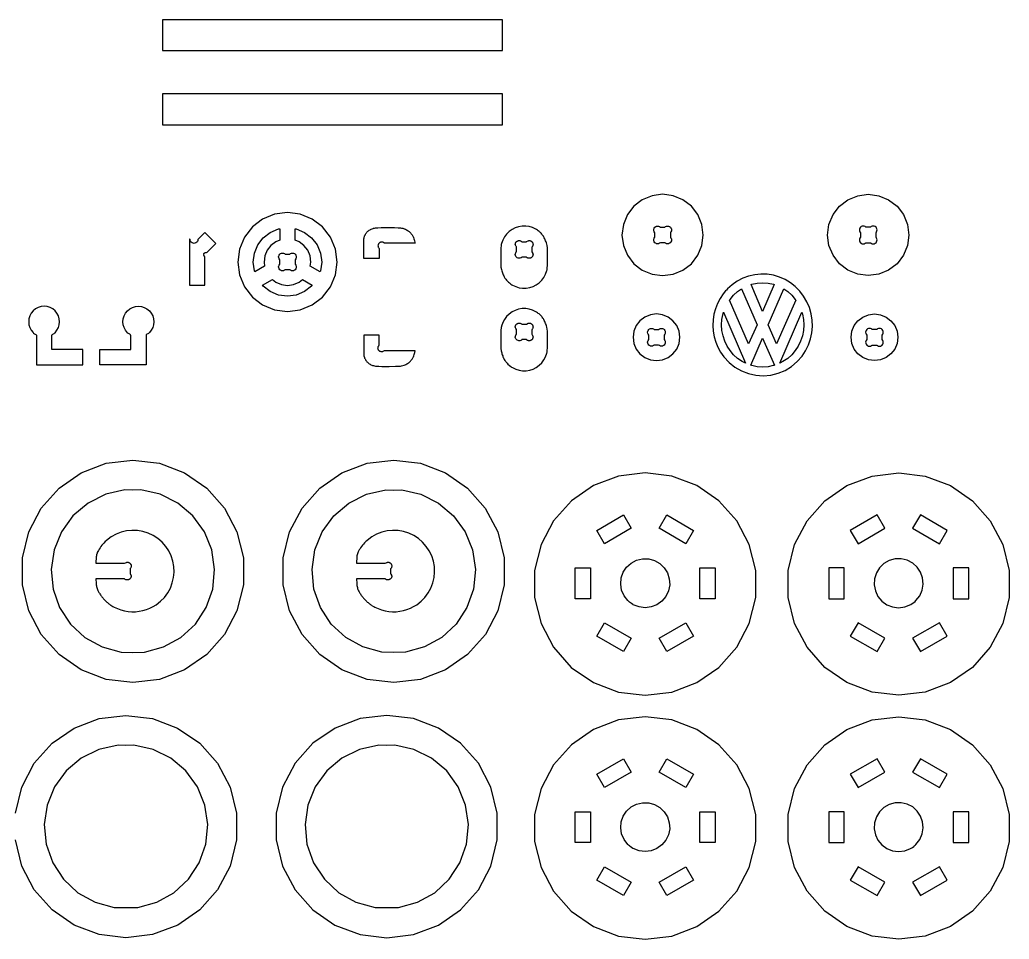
# Model space of a CAD drawing. Extents: x 104.9 to 190.6, y -82.9 to -13.6.
# Drawn here: x 171.96 to 187.93, y -31.15 to -16.3 of the extents above; entities that cross this region are included whole.
import ezdxf

# ---------------------------------------------------------------- set-up
doc = ezdxf.new("R2010")
doc.units = 0
doc.layers.add('SECTIONCUTEDGES', color=18, linetype='CONTINUOUS')

msp = doc.modelspace()

# ---------------------------------------------------------------- linework, layer by layer
at = {"layer": 'SECTIONCUTEDGES'}
for points in [[(174.259, -16.799), (179.746, -16.799), (179.746, -16.3), (174.259, -16.3)], [(174.259, -17.997), (179.746, -17.997), (179.746, -17.498), (174.259, -17.498)], [(182.163, -20.41), (182.333, -20.432), (182.503, -20.41), (182.661, -20.344), (182.797, -20.24), (182.902, -20.104), (182.967, -19.946), (182.99, -19.776), (182.967, -19.606), (182.902, -19.447), (182.797, -19.311), (182.661, -19.207), (182.503, -19.141), (182.333, -19.119), (182.163, -19.141), (182.005, -19.207), (181.869, -19.311), (181.764, -19.447), (181.699, -19.606), (181.676, -19.776), (181.699, -19.946), (181.764, -20.104), (181.869, -20.24), (182.005, -20.344)], [(185.483, -20.41), (185.324, -20.344), (185.188, -20.24), (185.084, -20.104), (185.018, -19.946), (184.996, -19.776), (185.018, -19.606), (185.084, -19.447), (185.188, -19.311), (185.324, -19.207), (185.483, -19.141), (185.653, -19.119), (185.823, -19.141), (185.981, -19.207), (186.117, -19.311), (186.222, -19.447), (186.287, -19.606), (186.31, -19.776), (186.287, -19.946), (186.222, -20.104), (186.117, -20.24), (185.981, -20.344), (185.823, -20.41), (185.653, -20.432)], [(176.069, -20.986), (176.276, -21.013), (176.484, -20.986), (176.677, -20.906), (176.843, -20.778), (176.97, -20.612), (177.05, -20.419), (177.078, -20.212), (177.05, -20.004), (176.97, -19.811), (176.843, -19.645), (176.677, -19.518), (176.484, -19.438), (176.276, -19.41), (176.069, -19.438), (175.876, -19.518), (175.71, -19.645), (175.583, -19.811), (175.502, -20.004), (175.475, -20.212), (175.502, -20.419), (175.583, -20.612), (175.71, -20.778), (175.876, -20.906)], [(179.961, -20.61), (180.016, -20.627), (180.073, -20.635), (180.131, -20.634), (180.188, -20.625), (180.242, -20.607), (180.294, -20.581), (180.341, -20.547), (180.382, -20.507), (180.416, -20.461), (180.444, -20.41), (180.464, -20.35), (180.467, -20.337), (180.47, -20.314), (180.475, -20.262), (180.475, -20.006), (180.473, -19.981), (180.467, -19.946), (180.462, -19.926), (180.456, -19.904), (180.451, -19.887), (180.445, -19.871), (180.438, -19.855), (180.431, -19.839), (180.423, -19.823), (180.415, -19.81), (180.408, -19.797), (180.399, -19.784), (180.39, -19.772), (180.381, -19.761), (180.371, -19.749), (180.36, -19.738), (180.349, -19.728), (180.338, -19.718), (180.326, -19.708), (180.314, -19.7), (180.298, -19.688), (180.287, -19.682), (180.235, -19.657), (180.18, -19.64), (180.123, -19.632), (180.065, -19.633), (180.008, -19.642), (179.953, -19.66), (179.902, -19.686), (179.855, -19.719), (179.814, -19.76), (179.78, -19.806), (179.752, -19.857), (179.733, -19.913), (179.729, -19.928), (179.726, -19.948), (179.722, -19.986), (179.72, -20.009), (179.72, -20.26), (179.721, -20.276), (179.724, -20.297), (179.731, -20.332), (179.737, -20.355), (179.742, -20.372), (179.748, -20.388), (179.754, -20.404), (179.761, -20.42), (179.768, -20.436), (179.777, -20.453), (179.788, -20.471), (179.801, -20.488), (179.814, -20.505), (179.828, -20.521), (179.843, -20.536), (179.86, -20.551), (179.883, -20.569), (179.898, -20.579), (179.907, -20.584)], [(182.236, -19.916), (182.221, -19.91), (182.208, -19.9), (182.198, -19.887), (182.192, -19.872), (182.19, -19.856), (182.192, -19.84), (182.198, -19.825), (182.208, -19.812), (182.208, -19.739), (182.198, -19.726), (182.192, -19.711), (182.19, -19.695), (182.192, -19.679), (182.198, -19.664), (182.208, -19.651), (182.221, -19.641), (182.236, -19.635), (182.252, -19.633), (182.269, -19.635), (182.284, -19.641), (182.297, -19.651), (182.369, -19.651), (182.382, -19.641), (182.397, -19.635), (182.413, -19.633), (182.43, -19.635), (182.445, -19.641), (182.458, -19.651), (182.468, -19.664), (182.474, -19.679), (182.476, -19.695), (182.474, -19.711), (182.468, -19.726), (182.458, -19.739), (182.458, -19.812), (182.468, -19.825), (182.474, -19.84), (182.476, -19.856), (182.474, -19.872), (182.468, -19.887), (182.458, -19.9), (182.445, -19.91), (182.43, -19.916), (182.413, -19.919), (182.397, -19.916), (182.382, -19.91), (182.369, -19.9), (182.297, -19.9), (182.284, -19.91), (182.269, -19.916), (182.252, -19.919)], [(185.556, -19.916), (185.572, -19.919), (185.588, -19.916), (185.603, -19.91), (185.616, -19.9), (185.689, -19.9), (185.702, -19.91), (185.717, -19.916), (185.733, -19.919), (185.75, -19.916), (185.765, -19.91), (185.778, -19.9), (185.787, -19.887), (185.794, -19.872), (185.796, -19.856), (185.794, -19.84), (185.787, -19.825), (185.778, -19.812), (185.778, -19.739), (185.787, -19.726), (185.794, -19.711), (185.796, -19.695), (185.794, -19.679), (185.787, -19.664), (185.778, -19.651), (185.765, -19.641), (185.75, -19.635), (185.733, -19.633), (185.717, -19.635), (185.702, -19.641), (185.689, -19.651), (185.616, -19.651), (185.603, -19.641), (185.588, -19.635), (185.572, -19.633), (185.556, -19.635), (185.541, -19.641), (185.528, -19.651), (185.518, -19.664), (185.512, -19.679), (185.51, -19.695), (185.512, -19.711), (185.518, -19.726), (185.528, -19.739), (185.528, -19.812), (185.518, -19.825), (185.512, -19.84), (185.51, -19.856), (185.512, -19.872), (185.518, -19.887), (185.528, -19.9), (185.541, -19.91)], [(174.695, -20.587), (174.944, -20.587), (174.944, -20.125), (174.938, -20.121), (174.934, -20.118), (174.931, -20.115), (174.927, -20.108), (174.925, -20.102), (174.923, -20.096), (174.924, -20.089), (174.925, -20.083), (174.928, -20.077), (174.932, -20.071), (174.937, -20.067), (174.942, -20.063), (174.948, -20.061), (174.955, -20.06), (174.962, -20.06), (174.97, -20.062), (175.121, -19.912), (174.944, -19.735), (174.83, -19.849), (174.828, -19.865), (174.822, -19.88), (174.812, -19.893), (174.799, -19.903), (174.784, -19.91), (174.768, -19.912), (174.752, -19.91), (174.737, -19.903), (174.724, -19.893), (174.714, -19.88), (174.708, -19.865), (174.705, -19.849), (174.695, -19.839)], [(175.745, -20.36), (175.744, -20.356), (175.724, -20.212), (175.743, -20.069), (175.798, -19.936), (175.886, -19.821), (176, -19.733), (176.134, -19.678), (176.139, -19.677), (176.152, -19.676), (176.152, -19.858), (176.088, -19.885), (176.01, -19.945), (175.95, -20.023), (175.912, -20.114), (175.899, -20.212), (175.908, -20.28), (175.75, -20.371)], [(176.803, -20.371), (176.645, -20.28), (176.654, -20.212), (176.641, -20.114), (176.603, -20.023), (176.543, -19.945), (176.465, -19.885), (176.401, -19.858), (176.401, -19.676), (176.415, -19.677), (176.419, -19.678), (176.553, -19.733), (176.667, -19.821), (176.755, -19.936), (176.81, -20.069), (176.829, -20.212), (176.81, -20.355), (176.808, -20.36)], [(177.507, -20.157), (177.508, -19.91), (177.509, -19.853), (177.51, -19.838), (177.513, -19.822), (177.515, -19.812), (177.518, -19.802), (177.523, -19.789), (177.529, -19.777), (177.536, -19.765), (177.543, -19.753), (177.551, -19.742), (177.56, -19.731), (177.57, -19.721), (177.575, -19.716), (177.586, -19.706), (177.598, -19.698), (177.611, -19.69), (177.617, -19.687), (177.63, -19.68), (177.645, -19.674), (177.66, -19.669), (177.667, -19.667), (177.683, -19.663), (177.698, -19.661), (177.714, -19.659), (177.738, -19.658), (177.792, -19.656), (177.902, -19.655), (178.006, -19.657), (178.064, -19.659), (178.1, -19.661), (178.12, -19.664), (178.14, -19.668), (178.16, -19.675), (178.167, -19.677), (178.182, -19.684), (178.196, -19.691), (178.21, -19.699), (178.224, -19.708), (178.23, -19.712), (178.239, -19.719), (178.247, -19.726), (178.255, -19.733), (178.262, -19.741), (178.269, -19.749), (178.276, -19.757), (178.283, -19.766), (178.289, -19.775), (178.294, -19.784), (178.3, -19.793), (178.305, -19.802), (178.311, -19.816), (178.319, -19.838), (178.324, -19.853), (178.328, -19.865), (178.335, -19.899), (178.336, -19.908), (177.845, -19.908), (177.844, -19.908), (177.832, -19.902), (177.817, -19.894), (177.812, -19.892), (177.809, -19.891), (177.803, -19.89), (177.798, -19.89), (177.792, -19.89), (177.789, -19.891), (177.78, -19.893), (177.775, -19.895), (177.77, -19.898), (177.765, -19.901), (177.76, -19.905), (177.756, -19.909), (177.752, -19.913), (177.748, -19.918), (177.745, -19.923), (177.743, -19.929), (177.741, -19.934), (177.74, -19.94), (177.738, -19.949), (177.739, -19.958), (177.739, -19.961), (177.741, -19.97), (177.744, -19.978), (177.75, -19.988), (177.753, -19.993), (177.756, -19.995), (177.757, -19.996), (177.757, -20.157)], [(179.999, -20.149), (179.985, -20.143), (179.973, -20.133), (179.964, -20.121), (179.958, -20.107), (179.955, -20.092), (179.956, -20.077), (179.961, -20.062), (179.965, -20.056), (179.97, -20.048), (179.972, -20.047), (179.973, -20.046), (179.973, -20.045), (179.973, -19.972), (179.972, -19.969), (179.968, -19.961), (179.958, -19.942), (179.957, -19.936), (179.955, -19.931), (179.955, -19.928), (179.955, -19.922), (179.956, -19.916), (179.958, -19.908), (179.96, -19.902), (179.963, -19.897), (179.966, -19.892), (179.97, -19.887), (179.974, -19.883), (179.979, -19.879), (179.983, -19.876), (179.988, -19.873), (179.994, -19.87), (179.999, -19.868), (180.008, -19.866), (180.017, -19.866), (180.027, -19.866), (180.036, -19.868), (180.041, -19.87), (180.052, -19.876), (180.061, -19.884), (180.134, -19.884), (180.138, -19.882), (180.16, -19.87), (180.166, -19.868), (180.168, -19.867), (180.174, -19.866), (180.178, -19.865), (180.183, -19.866), (180.187, -19.866), (180.192, -19.867), (180.196, -19.868), (180.201, -19.87), (180.205, -19.871), (180.209, -19.874), (180.213, -19.876), (180.217, -19.879), (180.22, -19.882), (180.223, -19.885), (180.226, -19.888), (180.231, -19.895), (180.234, -19.901), (180.236, -19.904), (180.238, -19.91), (180.239, -19.914), (180.24, -19.92), (180.241, -19.927), (180.241, -19.934), (180.24, -19.937), (180.239, -19.944), (180.237, -19.95), (180.234, -19.956), (180.233, -19.959), (180.229, -19.965), (180.226, -19.968), (180.223, -19.97), (180.223, -19.971), (180.223, -20.045), (180.223, -20.048), (180.237, -20.072), (180.239, -20.076), (180.24, -20.083), (180.241, -20.085), (180.241, -20.091), (180.24, -20.098), (180.24, -20.103), (180.238, -20.107), (180.237, -20.111), (180.235, -20.116), (180.233, -20.12), (180.23, -20.124), (180.228, -20.127), (180.225, -20.131), (180.222, -20.134), (180.218, -20.137), (180.212, -20.142), (180.206, -20.145), (180.199, -20.148), (180.193, -20.15), (180.189, -20.151), (180.183, -20.151), (180.176, -20.152), (180.169, -20.151), (180.163, -20.15), (180.156, -20.148), (180.15, -20.145), (180.144, -20.142), (180.137, -20.136), (180.136, -20.134), (180.134, -20.133), (180.061, -20.133), (180.06, -20.134), (180.057, -20.137), (180.048, -20.143), (180.044, -20.146), (180.029, -20.15), (180.014, -20.151)], [(176.18, -20.352), (176.165, -20.346), (176.152, -20.336), (176.142, -20.323), (176.136, -20.308), (176.133, -20.292), (176.136, -20.276), (176.142, -20.261), (176.152, -20.248), (176.152, -20.175), (176.142, -20.162), (176.136, -20.147), (176.133, -20.131), (176.136, -20.115), (176.142, -20.1), (176.152, -20.087), (176.165, -20.077), (176.18, -20.071), (176.196, -20.069), (176.212, -20.071), (176.227, -20.077), (176.24, -20.087), (176.313, -20.087), (176.326, -20.077), (176.341, -20.071), (176.357, -20.069), (176.373, -20.071), (176.388, -20.077), (176.401, -20.087), (176.411, -20.1), (176.417, -20.115), (176.419, -20.131), (176.417, -20.147), (176.411, -20.162), (176.401, -20.175), (176.401, -20.248), (176.411, -20.261), (176.417, -20.276), (176.419, -20.292), (176.417, -20.308), (176.411, -20.323), (176.401, -20.336), (176.388, -20.346), (176.373, -20.352), (176.357, -20.355), (176.341, -20.352), (176.326, -20.346), (176.313, -20.336), (176.24, -20.336), (176.227, -20.346), (176.212, -20.352), (176.196, -20.355)], [(183.718, -22.014), (183.836, -22.041), (183.957, -22.049), (184.078, -22.038), (184.196, -22.009), (184.309, -21.963), (184.412, -21.899), (184.505, -21.821), (184.585, -21.73), (184.642, -21.644), (184.687, -21.552), (184.721, -21.455), (184.742, -21.354), (184.751, -21.252), (184.748, -21.149), (184.731, -21.047), (184.703, -20.949), (184.662, -20.854), (184.61, -20.765), (184.547, -20.684), (184.475, -20.61), (184.396, -20.548), (184.31, -20.496), (184.218, -20.456), (184.121, -20.427), (184.021, -20.411), (183.921, -20.408), (183.82, -20.418), (183.722, -20.44), (183.627, -20.475), (183.538, -20.521), (183.455, -20.579), (183.38, -20.646), (183.362, -20.666), (183.35, -20.679), (183.312, -20.726), (183.261, -20.803), (183.219, -20.884), (183.186, -20.969), (183.162, -21.057), (183.148, -21.147), (183.144, -21.238), (183.15, -21.328), (183.166, -21.418), (183.192, -21.505), (183.227, -21.59), (183.27, -21.669), (183.323, -21.744), (183.405, -21.834), (183.499, -21.91), (183.604, -21.97)], [(176.134, -20.745), (176, -20.69), (175.884, -20.6), (175.875, -20.587), (176.033, -20.496), (176.088, -20.538), (176.179, -20.576), (176.276, -20.589), (176.374, -20.576), (176.465, -20.538), (176.52, -20.496), (176.678, -20.587), (176.671, -20.597), (176.667, -20.602), (176.553, -20.69), (176.419, -20.745), (176.276, -20.764)], [(183.948, -21.012), (183.76, -20.577), (183.775, -20.572), (183.862, -20.554), (183.948, -20.548), (184.035, -20.554), (184.121, -20.572), (184.136, -20.577)], [(183.722, -21.533), (183.413, -20.828), (183.422, -20.815), (183.479, -20.748), (183.544, -20.689), (183.609, -20.645), (183.862, -21.226)], [(184.174, -21.533), (184.035, -21.226), (184.288, -20.645), (184.352, -20.689), (184.417, -20.748), (184.474, -20.815), (184.483, -20.828)], [(172.224, -21.872), (172.972, -21.872), (172.972, -21.623), (172.473, -21.623), (172.473, -21.393), (172.474, -21.39), (172.477, -21.387), (172.482, -21.382), (172.487, -21.379), (172.501, -21.371), (172.512, -21.364), (172.522, -21.356), (172.524, -21.354), (172.556, -21.315), (172.579, -21.272), (172.593, -21.226), (172.598, -21.177), (172.593, -21.128), (172.579, -21.081), (172.556, -21.038), (172.525, -21.001), (172.487, -20.969), (172.444, -20.946), (172.397, -20.932), (172.348, -20.927), (172.3, -20.932), (172.253, -20.946), (172.21, -20.969), (172.172, -21.001), (172.141, -21.038), (172.118, -21.081), (172.104, -21.128), (172.099, -21.177), (172.104, -21.226), (172.118, -21.272), (172.141, -21.315), (172.172, -21.353), (172.179, -21.36), (172.194, -21.37), (172.213, -21.381), (172.217, -21.384), (172.222, -21.39), (172.223, -21.392)], [(173.247, -21.872), (173.247, -21.623), (173.746, -21.623), (173.746, -21.393), (173.745, -21.391), (173.739, -21.383), (173.736, -21.381), (173.731, -21.378), (173.723, -21.374), (173.712, -21.368), (173.707, -21.364), (173.697, -21.356), (173.663, -21.315), (173.64, -21.272), (173.626, -21.226), (173.621, -21.177), (173.626, -21.128), (173.64, -21.081), (173.663, -21.038), (173.694, -21.001), (173.732, -20.969), (173.775, -20.946), (173.822, -20.932), (173.87, -20.927), (173.919, -20.932), (173.966, -20.946), (174.009, -20.969), (174.047, -21.001), (174.078, -21.038), (174.101, -21.081), (174.115, -21.128), (174.12, -21.177), (174.115, -21.226), (174.101, -21.272), (174.078, -21.315), (174.047, -21.353), (174.033, -21.365), (174.025, -21.37), (174.008, -21.379), (174.001, -21.384), (173.997, -21.39), (173.995, -21.392), (173.995, -21.872)], [(179.961, -21.943), (180.016, -21.959), (180.073, -21.968), (180.131, -21.967), (180.188, -21.958), (180.242, -21.94), (180.294, -21.914), (180.341, -21.88), (180.382, -21.84), (180.416, -21.794), (180.444, -21.743), (180.463, -21.686), (180.465, -21.678), (180.467, -21.67), (180.47, -21.647), (180.475, -21.594), (180.475, -21.339), (180.475, -21.33), (180.471, -21.299), (180.464, -21.264), (180.459, -21.245), (180.454, -21.228), (180.451, -21.22), (180.445, -21.204), (180.438, -21.187), (180.431, -21.171), (180.423, -21.156), (180.415, -21.142), (180.408, -21.13), (180.399, -21.117), (180.39, -21.105), (180.381, -21.093), (180.371, -21.082), (180.36, -21.071), (180.349, -21.061), (180.338, -21.051), (180.326, -21.041), (180.314, -21.032), (180.298, -21.021), (180.288, -21.015), (180.235, -20.99), (180.18, -20.973), (180.123, -20.965), (180.065, -20.965), (180.008, -20.975), (179.953, -20.993), (179.902, -21.019), (179.855, -21.052), (179.814, -21.092), (179.78, -21.139), (179.752, -21.189), (179.733, -21.246), (179.73, -21.256), (179.728, -21.269), (179.722, -21.319), (179.72, -21.34), (179.721, -21.604), (179.722, -21.611), (179.727, -21.645), (179.735, -21.679), (179.739, -21.696), (179.745, -21.713), (179.751, -21.729), (179.754, -21.737), (179.761, -21.753), (179.764, -21.761), (179.772, -21.776), (179.777, -21.786), (179.788, -21.804), (179.801, -21.821), (179.807, -21.83), (179.821, -21.846), (179.835, -21.861), (179.86, -21.884), (179.883, -21.902), (179.896, -21.91), (179.909, -21.918)], [(182.135, -21.793), (182.233, -21.805), (182.331, -21.793), (182.422, -21.755), (182.5, -21.695), (182.56, -21.617), (182.598, -21.526), (182.61, -21.428), (182.598, -21.33), (182.56, -21.239), (182.5, -21.161), (182.422, -21.101), (182.331, -21.063), (182.233, -21.051), (182.135, -21.063), (182.044, -21.101), (181.966, -21.161), (181.906, -21.239), (181.868, -21.33), (181.856, -21.428), (181.868, -21.526), (181.906, -21.617), (181.966, -21.695), (182.044, -21.755)], [(183.67, -21.845), (183.627, -21.823), (183.617, -21.818), (183.544, -21.768), (183.479, -21.71), (183.422, -21.643), (183.374, -21.569), (183.335, -21.489), (183.308, -21.405), (183.291, -21.317), (183.285, -21.229), (183.291, -21.14), (183.31, -21.044), (183.317, -21.024)], [(184.227, -21.845), (184.579, -21.024), (184.584, -21.038), (184.589, -21.053), (184.606, -21.14), (184.612, -21.229), (184.606, -21.317), (184.589, -21.405), (184.561, -21.489), (184.523, -21.569), (184.474, -21.643), (184.417, -21.71), (184.352, -21.768), (184.276, -21.82)], [(185.655, -21.793), (185.564, -21.755), (185.486, -21.695), (185.426, -21.617), (185.388, -21.526), (185.375, -21.428), (185.388, -21.33), (185.426, -21.239), (185.486, -21.161), (185.564, -21.101), (185.655, -21.063), (185.753, -21.051), (185.85, -21.063), (185.941, -21.101), (186.02, -21.161), (186.08, -21.239), (186.117, -21.33), (186.13, -21.428), (186.117, -21.526), (186.08, -21.617), (186.02, -21.695), (185.941, -21.755), (185.85, -21.793), (185.753, -21.805)], [(179.999, -21.482), (179.985, -21.475), (179.973, -21.466), (179.964, -21.454), (179.958, -21.44), (179.955, -21.425), (179.956, -21.41), (179.961, -21.395), (179.965, -21.388), (179.97, -21.381), (179.972, -21.38), (179.973, -21.378), (179.973, -21.304), (179.972, -21.302), (179.966, -21.288), (179.96, -21.277), (179.958, -21.274), (179.957, -21.269), (179.955, -21.263), (179.955, -21.26), (179.955, -21.255), (179.955, -21.252), (179.956, -21.246), (179.958, -21.24), (179.96, -21.235), (179.963, -21.23), (179.966, -21.225), (179.97, -21.22), (179.974, -21.216), (179.979, -21.212), (179.983, -21.208), (179.988, -21.205), (179.994, -21.203), (179.999, -21.201), (180.008, -21.199), (180.017, -21.198), (180.024, -21.199), (180.033, -21.2), (180.046, -21.205), (180.056, -21.212), (180.061, -21.216), (180.061, -21.217), (180.136, -21.216), (180.138, -21.215), (180.162, -21.202), (180.168, -21.2), (180.174, -21.198), (180.181, -21.198), (180.187, -21.199), (180.192, -21.2), (180.196, -21.201), (180.201, -21.202), (180.205, -21.204), (180.209, -21.206), (180.213, -21.209), (180.217, -21.211), (180.22, -21.214), (180.223, -21.218), (180.226, -21.221), (180.231, -21.227), (180.234, -21.233), (180.237, -21.24), (180.239, -21.246), (180.24, -21.253), (180.241, -21.26), (180.241, -21.267), (180.24, -21.27), (180.239, -21.277), (180.237, -21.283), (180.234, -21.289), (180.233, -21.292), (180.229, -21.298), (180.226, -21.301), (180.223, -21.303), (180.223, -21.304), (180.223, -21.378), (180.223, -21.38), (180.235, -21.401), (180.238, -21.407), (180.239, -21.409), (180.24, -21.415), (180.241, -21.418), (180.241, -21.424), (180.24, -21.431), (180.24, -21.435), (180.238, -21.44), (180.237, -21.444), (180.235, -21.448), (180.233, -21.452), (180.23, -21.456), (180.228, -21.46), (180.225, -21.464), (180.222, -21.467), (180.218, -21.47), (180.212, -21.475), (180.206, -21.478), (180.199, -21.481), (180.196, -21.482), (180.189, -21.483), (180.183, -21.484), (180.176, -21.484), (180.169, -21.484), (180.163, -21.482), (180.156, -21.48), (180.15, -21.478), (180.147, -21.476), (180.142, -21.472), (180.139, -21.47), (180.137, -21.468), (180.135, -21.466), (180.061, -21.466), (180.059, -21.467), (180.058, -21.469), (180.053, -21.473), (180.048, -21.476), (180.044, -21.478), (180.029, -21.483), (180.014, -21.484)], [(177.652, -21.882), (177.667, -21.886), (177.683, -21.89), (177.698, -21.893), (177.714, -21.894), (177.753, -21.896), (177.8, -21.897), (177.919, -21.898), (178.023, -21.896), (178.059, -21.894), (178.1, -21.892), (178.12, -21.889), (178.14, -21.885), (178.16, -21.879), (178.175, -21.873), (178.189, -21.866), (178.203, -21.858), (178.217, -21.85), (178.23, -21.841), (178.239, -21.834), (178.247, -21.827), (178.255, -21.82), (178.262, -21.812), (178.269, -21.804), (178.276, -21.796), (178.283, -21.787), (178.289, -21.779), (178.294, -21.77), (178.3, -21.76), (178.305, -21.751), (178.309, -21.741), (178.315, -21.727), (178.323, -21.704), (178.331, -21.675), (178.336, -21.645), (177.845, -21.645), (177.843, -21.646), (177.839, -21.647), (177.827, -21.654), (177.817, -21.659), (177.812, -21.661), (177.809, -21.662), (177.803, -21.663), (177.798, -21.663), (177.792, -21.663), (177.789, -21.663), (177.78, -21.66), (177.775, -21.658), (177.77, -21.655), (177.765, -21.652), (177.76, -21.648), (177.756, -21.644), (177.752, -21.64), (177.748, -21.635), (177.745, -21.63), (177.743, -21.625), (177.741, -21.619), (177.74, -21.613), (177.738, -21.604), (177.739, -21.595), (177.74, -21.586), (177.743, -21.577), (177.746, -21.571), (177.753, -21.561), (177.755, -21.559), (177.756, -21.558), (177.757, -21.396), (177.507, -21.396), (177.508, -21.647), (177.508, -21.674), (177.509, -21.705), (177.509, -21.711), (177.512, -21.726), (177.515, -21.741), (177.518, -21.751), (177.523, -21.764), (177.529, -21.776), (177.536, -21.789), (177.543, -21.8), (177.551, -21.811), (177.56, -21.822), (177.57, -21.832), (177.581, -21.842), (177.592, -21.851), (177.598, -21.855), (177.611, -21.863), (177.623, -21.87), (177.637, -21.876)], [(182.136, -21.569), (182.121, -21.563), (182.108, -21.553), (182.098, -21.54), (182.092, -21.525), (182.09, -21.509), (182.092, -21.492), (182.098, -21.477), (182.108, -21.464), (182.108, -21.392), (182.098, -21.379), (182.092, -21.364), (182.09, -21.347), (182.092, -21.331), (182.098, -21.316), (182.108, -21.303), (182.121, -21.293), (182.136, -21.287), (182.152, -21.285), (182.169, -21.287), (182.184, -21.293), (182.197, -21.303), (182.269, -21.303), (182.282, -21.293), (182.297, -21.287), (182.314, -21.285), (182.33, -21.287), (182.345, -21.293), (182.358, -21.303), (182.368, -21.316), (182.374, -21.331), (182.376, -21.347), (182.374, -21.364), (182.368, -21.379), (182.358, -21.392), (182.358, -21.464), (182.368, -21.477), (182.374, -21.492), (182.376, -21.509), (182.374, -21.525), (182.368, -21.54), (182.358, -21.553), (182.345, -21.563), (182.33, -21.569), (182.314, -21.571), (182.297, -21.569), (182.282, -21.563), (182.269, -21.553), (182.197, -21.553), (182.184, -21.563), (182.169, -21.569), (182.152, -21.571)], [(185.672, -21.571), (185.688, -21.569), (185.703, -21.563), (185.716, -21.553), (185.789, -21.553), (185.802, -21.563), (185.817, -21.569), (185.833, -21.571), (185.849, -21.569), (185.865, -21.563), (185.877, -21.553), (185.887, -21.54), (185.894, -21.525), (185.896, -21.509), (185.894, -21.492), (185.887, -21.477), (185.877, -21.464), (185.877, -21.392), (185.887, -21.379), (185.894, -21.364), (185.896, -21.347), (185.894, -21.331), (185.887, -21.316), (185.877, -21.303), (185.865, -21.293), (185.849, -21.287), (185.833, -21.285), (185.817, -21.287), (185.802, -21.293), (185.789, -21.303), (185.716, -21.303), (185.703, -21.293), (185.688, -21.287), (185.672, -21.285), (185.656, -21.287), (185.641, -21.293), (185.628, -21.303), (185.618, -21.316), (185.612, -21.331), (185.61, -21.347), (185.612, -21.364), (185.618, -21.379), (185.628, -21.392), (185.628, -21.464), (185.618, -21.477), (185.612, -21.492), (185.61, -21.509), (185.612, -21.525), (185.618, -21.54), (185.628, -21.553), (185.641, -21.563), (185.656, -21.569)], [(183.775, -21.885), (183.756, -21.878), (183.948, -21.44), (184.141, -21.878), (184.13, -21.882), (184.12, -21.886), (184.035, -21.903), (183.948, -21.909), (183.862, -21.903)], [(173.782, -27.004), (173.351, -26.952), (172.946, -26.798), (172.589, -26.552), (172.302, -26.228), (172.101, -25.844), (171.997, -25.424), (171.997, -24.99), (172.101, -24.57), (172.302, -24.186), (172.59, -23.862), (172.946, -23.616), (173.351, -23.462), (173.782, -23.41), (174.212, -23.462), (174.617, -23.616), (174.973, -23.862), (175.261, -24.186), (175.462, -24.57), (175.566, -24.99), (175.566, -25.424), (175.462, -25.844), (175.261, -26.228), (174.974, -26.552), (174.617, -26.798), (174.212, -26.952)], [(177.562, -26.952), (177.157, -26.798), (176.8, -26.552), (176.513, -26.228), (176.311, -25.844), (176.208, -25.424), (176.208, -24.99), (176.311, -24.57), (176.513, -24.186), (176.8, -23.862), (177.157, -23.616), (177.562, -23.462), (177.992, -23.41), (178.422, -23.462), (178.827, -23.616), (179.184, -23.862), (179.471, -24.186), (179.673, -24.57), (179.777, -24.99), (179.777, -25.424), (179.673, -25.844), (179.472, -26.228), (179.184, -26.552), (178.827, -26.798), (178.422, -26.952), (177.992, -27.004)], [(181.621, -27.158), (182.051, -27.21), (182.481, -27.158), (182.887, -27.004), (183.243, -26.758), (183.531, -26.434), (183.732, -26.05), (183.836, -25.63), (183.836, -25.196), (183.732, -24.776), (183.53, -24.392), (183.243, -24.068), (182.886, -23.822), (182.481, -23.669), (182.051, -23.616), (181.621, -23.669), (181.216, -23.822), (180.86, -24.068), (180.572, -24.392), (180.371, -24.776), (180.267, -25.196), (180.267, -25.63), (180.37, -26.05), (180.572, -26.434), (180.859, -26.758), (181.216, -27.004)], [(185.714, -27.158), (185.308, -27.004), (184.952, -26.758), (184.664, -26.434), (184.463, -26.05), (184.359, -25.63), (184.359, -25.196), (184.463, -24.776), (184.665, -24.392), (184.952, -24.068), (185.309, -23.822), (185.714, -23.669), (186.144, -23.616), (186.574, -23.669), (186.979, -23.822), (187.336, -24.068), (187.623, -24.392), (187.825, -24.776), (187.928, -25.196), (187.928, -25.63), (187.825, -26.05), (187.623, -26.434), (187.336, -26.758), (186.979, -27.004), (186.574, -27.158), (186.144, -27.21)], [(173.782, -26.517), (173.971, -26.513), (174.278, -26.429), (174.557, -26.275), (174.79, -26.059), (174.964, -25.793), (175.07, -25.493), (175.101, -25.176), (175.055, -24.861), (174.936, -24.567), (174.749, -24.309), (174.506, -24.104), (174.221, -23.962), (173.91, -23.894), (173.782, -23.897), (173.653, -23.894), (173.342, -23.962), (173.057, -24.104), (172.814, -24.309), (172.628, -24.567), (172.508, -24.861), (172.462, -25.176), (172.493, -25.493), (172.599, -25.793), (172.773, -26.059), (173.007, -26.275), (173.285, -26.429), (173.592, -26.513)], [(177.495, -26.429), (177.217, -26.275), (176.984, -26.059), (176.809, -25.793), (176.704, -25.493), (176.673, -25.176), (176.718, -24.861), (176.838, -24.567), (177.025, -24.309), (177.268, -24.104), (177.553, -23.962), (177.863, -23.894), (177.992, -23.897), (178.121, -23.894), (178.431, -23.962), (178.716, -24.104), (178.959, -24.309), (179.146, -24.567), (179.266, -24.861), (179.311, -25.176), (179.28, -25.493), (179.175, -25.793), (179, -26.059), (178.767, -26.275), (178.489, -26.429), (178.182, -26.513), (177.992, -26.517), (177.802, -26.513)], [(181.269, -24.546), (181.701, -24.296), (181.826, -24.512), (181.394, -24.762)], [(182.707, -24.762), (182.275, -24.512), (182.4, -24.296), (182.832, -24.546)], [(185.488, -24.762), (185.92, -24.512), (185.795, -24.296), (185.363, -24.546)], [(186.801, -24.762), (186.926, -24.546), (186.494, -24.296), (186.369, -24.512)], [(173.589, -25.83), (173.646, -25.845), (173.705, -25.855), (173.764, -25.86), (173.824, -25.859), (173.883, -25.853), (173.941, -25.842), (173.999, -25.825), (174.054, -25.804), (174.108, -25.777), (174.158, -25.746), (174.229, -25.691), (174.291, -25.628), (174.344, -25.556), (174.386, -25.478), (174.418, -25.395), (174.438, -25.308), (174.447, -25.219), (174.443, -25.131), (174.427, -25.043), (174.399, -24.958), (174.361, -24.878), (174.311, -24.804), (174.252, -24.737), (174.185, -24.679), (174.11, -24.63), (174.029, -24.592), (173.944, -24.565), (173.857, -24.55), (173.767, -24.547), (173.679, -24.556), (173.592, -24.577), (173.509, -24.609), (173.431, -24.652), (173.358, -24.707), (173.348, -24.715), (173.334, -24.728), (173.312, -24.751), (173.298, -24.767), (173.281, -24.786), (173.266, -24.806), (173.251, -24.827), (173.237, -24.848), (173.224, -24.87), (173.214, -24.888), (173.207, -24.903), (173.202, -24.917), (173.199, -24.925), (173.195, -24.94), (173.192, -24.956), (173.19, -24.973), (173.183, -25.078), (173.648, -25.078), (173.678, -25.064), (173.683, -25.062), (173.689, -25.061), (173.692, -25.06), (173.697, -25.06), (173.703, -25.061), (173.712, -25.063), (173.717, -25.066), (173.722, -25.068), (173.727, -25.072), (173.732, -25.075), (173.736, -25.079), (173.74, -25.084), (173.744, -25.089), (173.747, -25.094), (173.749, -25.099), (173.751, -25.105), (173.753, -25.114), (173.754, -25.123), (173.753, -25.129), (173.752, -25.138), (173.748, -25.15), (173.743, -25.158), (173.738, -25.164), (173.736, -25.165), (173.735, -25.167), (173.736, -25.242), (173.743, -25.256), (173.748, -25.265), (173.75, -25.27), (173.752, -25.276), (173.753, -25.281), (173.754, -25.287), (173.753, -25.293), (173.752, -25.298), (173.75, -25.304), (173.748, -25.31), (173.745, -25.315), (173.742, -25.32), (173.739, -25.324), (173.734, -25.329), (173.73, -25.333), (173.725, -25.336), (173.72, -25.339), (173.715, -25.341), (173.709, -25.343), (173.7, -25.345), (173.697, -25.346), (173.688, -25.346), (173.679, -25.345), (173.67, -25.343), (173.659, -25.337), (173.654, -25.334), (173.648, -25.328), (173.647, -25.328), (173.183, -25.328), (173.188, -25.403), (173.191, -25.428), (173.193, -25.444), (173.194, -25.453), (173.198, -25.469), (173.203, -25.485), (173.209, -25.501), (173.215, -25.516), (173.226, -25.536), (173.233, -25.549), (173.24, -25.561), (173.248, -25.573), (173.256, -25.585), (173.264, -25.597), (173.273, -25.609), (173.281, -25.62), (173.29, -25.632), (173.3, -25.643), (173.309, -25.653), (173.319, -25.664), (173.329, -25.674), (173.339, -25.684), (173.349, -25.694), (173.36, -25.703), (173.37, -25.712), (173.381, -25.721), (173.393, -25.73), (173.404, -25.739), (173.415, -25.747), (173.427, -25.755), (173.439, -25.762), (173.458, -25.773), (173.479, -25.785), (173.533, -25.81)], [(177.795, -25.83), (177.852, -25.845), (177.911, -25.855), (177.971, -25.86), (178.03, -25.859), (178.089, -25.853), (178.148, -25.842), (178.205, -25.825), (178.261, -25.804), (178.314, -25.777), (178.365, -25.746), (178.435, -25.691), (178.497, -25.628), (178.55, -25.556), (178.593, -25.478), (178.624, -25.395), (178.645, -25.308), (178.653, -25.219), (178.649, -25.131), (178.633, -25.043), (178.606, -24.958), (178.567, -24.878), (178.518, -24.804), (178.459, -24.737), (178.391, -24.679), (178.316, -24.63), (178.236, -24.592), (178.151, -24.565), (178.063, -24.55), (177.974, -24.547), (177.885, -24.556), (177.798, -24.577), (177.715, -24.609), (177.637, -24.652), (177.564, -24.707), (177.556, -24.714), (177.541, -24.728), (177.521, -24.748), (177.504, -24.767), (177.488, -24.786), (177.472, -24.806), (177.457, -24.827), (177.443, -24.848), (177.437, -24.859), (177.424, -24.881), (177.417, -24.895), (177.411, -24.91), (177.406, -24.925), (177.401, -24.94), (177.398, -24.956), (177.396, -24.975), (177.389, -25.078), (177.854, -25.078), (177.856, -25.078), (177.868, -25.072), (177.881, -25.065), (177.887, -25.063), (177.892, -25.061), (177.898, -25.06), (177.904, -25.06), (177.907, -25.061), (177.912, -25.062), (177.918, -25.063), (177.923, -25.066), (177.929, -25.068), (177.934, -25.072), (177.938, -25.075), (177.943, -25.079), (177.946, -25.084), (177.95, -25.089), (177.953, -25.094), (177.955, -25.099), (177.957, -25.105), (177.959, -25.114), (177.96, -25.117), (177.96, -25.126), (177.959, -25.132), (177.957, -25.141), (177.954, -25.15), (177.949, -25.159), (177.945, -25.163), (177.942, -25.165), (177.942, -25.167), (177.942, -25.241), (177.946, -25.251), (177.955, -25.267), (177.958, -25.273), (177.959, -25.278), (177.96, -25.284), (177.96, -25.287), (177.96, -25.293), (177.959, -25.298), (177.957, -25.304), (177.955, -25.31), (177.952, -25.315), (177.949, -25.32), (177.945, -25.324), (177.941, -25.329), (177.936, -25.333), (177.932, -25.336), (177.926, -25.339), (177.921, -25.341), (177.915, -25.343), (177.907, -25.345), (177.898, -25.346), (177.888, -25.345), (177.885, -25.345), (177.876, -25.343), (177.869, -25.34), (177.861, -25.335), (177.857, -25.331), (177.854, -25.328), (177.853, -25.328), (177.389, -25.328), (177.395, -25.403), (177.398, -25.436), (177.401, -25.453), (177.405, -25.469), (177.409, -25.485), (177.415, -25.501), (177.418, -25.508), (177.426, -25.524), (177.432, -25.536), (177.439, -25.549), (177.447, -25.561), (177.454, -25.573), (177.462, -25.585), (177.471, -25.597), (177.479, -25.609), (177.488, -25.62), (177.497, -25.632), (177.506, -25.643), (177.516, -25.653), (177.525, -25.664), (177.535, -25.674), (177.545, -25.684), (177.556, -25.694), (177.566, -25.703), (177.577, -25.712), (177.588, -25.721), (177.599, -25.73), (177.61, -25.739), (177.622, -25.747), (177.634, -25.755), (177.646, -25.762), (177.669, -25.776), (177.685, -25.785), (177.739, -25.81)], [(181.954, -25.783), (181.86, -25.746), (181.853, -25.742), (181.829, -25.727), (181.817, -25.718), (181.8, -25.705), (181.789, -25.696), (181.772, -25.68), (181.711, -25.601), (181.672, -25.511), (181.656, -25.413), (181.664, -25.315), (181.697, -25.222), (181.752, -25.14), (181.825, -25.074), (181.913, -25.028), (182.009, -25.006), (182.108, -25.007), (182.203, -25.033), (182.289, -25.082), (182.36, -25.15), (182.412, -25.234), (182.441, -25.329), (182.447, -25.427), (182.427, -25.524), (182.385, -25.613), (182.322, -25.689), (182.242, -25.747), (182.15, -25.783), (182.052, -25.795)], [(186.045, -25.783), (186.143, -25.795), (186.241, -25.783), (186.342, -25.742), (186.363, -25.729), (186.386, -25.712), (186.41, -25.692), (186.423, -25.68), (186.484, -25.601), (186.524, -25.511), (186.539, -25.413), (186.531, -25.315), (186.498, -25.222), (186.443, -25.14), (186.37, -25.074), (186.282, -25.028), (186.186, -25.006), (186.088, -25.007), (185.992, -25.033), (185.907, -25.082), (185.836, -25.15), (185.784, -25.234), (185.754, -25.329), (185.749, -25.427), (185.768, -25.524), (185.81, -25.613), (185.873, -25.689), (185.953, -25.747)], [(181.169, -25.649), (180.92, -25.649), (180.92, -25.151), (181.169, -25.151)], [(182.932, -25.649), (182.932, -25.151), (183.181, -25.151), (183.181, -25.649)], [(185.014, -25.649), (185.263, -25.649), (185.263, -25.151), (185.014, -25.151)], [(187.026, -25.649), (187.275, -25.649), (187.275, -25.151), (187.026, -25.151)], [(181.701, -26.504), (181.269, -26.255), (181.394, -26.039), (181.826, -26.288)], [(182.4, -26.504), (182.275, -26.288), (182.707, -26.039), (182.832, -26.255)], [(185.795, -26.504), (185.92, -26.288), (185.488, -26.039), (185.363, -26.255)], [(186.494, -26.504), (186.926, -26.255), (186.801, -26.039), (186.369, -26.288)], [(177.88, -31.126), (178.31, -31.074), (178.715, -30.921), (179.072, -30.674), (179.359, -30.35), (179.561, -29.967), (179.664, -29.546), (179.664, -29.112), (179.56, -28.692), (179.359, -28.308), (179.072, -27.984), (178.715, -27.738), (178.31, -27.585), (177.88, -27.533), (177.45, -27.585), (177.045, -27.738), (176.688, -27.984), (176.401, -28.308), (176.199, -28.692), (176.095, -29.112), (176.095, -29.546), (176.199, -29.967), (176.4, -30.35), (176.688, -30.674), (177.044, -30.921), (177.45, -31.074)], [(181.216, -30.943), (181.621, -31.097), (182.051, -31.149), (182.481, -31.097), (182.887, -30.943), (183.243, -30.697), (183.531, -30.373), (183.732, -29.989), (183.836, -29.568), (183.836, -29.135), (183.732, -28.714), (183.53, -28.331), (183.243, -28.007), (182.886, -27.761), (182.481, -27.607), (182.051, -27.555), (181.621, -27.607), (181.216, -27.761), (180.86, -28.007), (180.572, -28.331), (180.371, -28.714), (180.267, -29.135), (180.267, -29.568), (180.37, -29.989), (180.572, -30.373), (180.859, -30.697)], [(185.714, -31.097), (185.308, -30.943), (184.952, -30.697), (184.664, -30.373), (184.463, -29.989), (184.359, -29.568), (184.359, -29.135), (184.463, -28.714), (184.665, -28.331), (184.952, -28.007), (185.309, -27.761), (185.714, -27.607), (186.144, -27.555), (186.574, -27.607), (186.979, -27.761), (187.336, -28.007), (187.623, -28.331), (187.825, -28.714), (187.928, -29.135), (187.928, -29.568), (187.825, -29.989), (187.623, -30.373), (187.336, -30.697), (186.979, -30.943), (186.574, -31.097), (186.144, -31.149)], [(173.479, -30.635), (173.669, -30.639), (173.859, -30.635), (174.166, -30.552), (174.444, -30.397), (174.677, -30.181), (174.852, -29.915), (174.958, -29.615), (174.989, -29.298), (174.943, -28.984), (174.823, -28.689), (174.637, -28.431), (174.394, -28.226), (174.108, -28.085), (173.798, -28.016), (173.669, -28.019), (173.541, -28.016), (173.23, -28.085), (172.945, -28.226), (172.702, -28.431), (172.515, -28.689), (172.396, -28.984), (172.35, -29.298), (172.381, -29.615), (172.487, -29.915), (172.661, -30.181), (172.894, -30.397), (173.172, -30.552)], [(177.383, -30.552), (177.69, -30.635), (177.88, -30.639), (178.07, -30.635), (178.377, -30.552), (178.655, -30.397), (178.888, -30.181), (179.062, -29.915), (179.168, -29.615), (179.199, -29.298), (179.153, -28.984), (179.034, -28.689), (178.847, -28.431), (178.604, -28.226), (178.319, -28.085), (178.008, -28.016), (177.88, -28.019), (177.751, -28.016), (177.441, -28.085), (177.155, -28.226), (176.912, -28.431), (176.726, -28.689), (176.606, -28.984), (176.56, -29.298), (176.591, -29.615), (176.697, -29.915), (176.872, -30.181), (177.105, -30.397)], [(181.394, -28.7), (181.269, -28.484), (181.701, -28.235), (181.826, -28.451)], [(182.707, -28.7), (182.275, -28.451), (182.4, -28.235), (182.832, -28.484)], [(185.488, -28.7), (185.92, -28.451), (185.795, -28.235), (185.363, -28.484)], [(186.369, -28.451), (186.801, -28.7), (186.926, -28.484), (186.494, -28.235)], [(181.954, -29.722), (181.859, -29.684), (181.854, -29.682), (181.829, -29.666), (181.811, -29.652), (181.798, -29.642), (181.785, -29.631), (181.772, -29.618), (181.711, -29.54), (181.672, -29.449), (181.656, -29.352), (181.664, -29.254), (181.697, -29.161), (181.752, -29.079), (181.825, -29.013), (181.913, -28.967), (182.009, -28.944), (182.108, -28.946), (182.203, -28.972), (182.289, -29.021), (182.36, -29.089), (182.412, -29.173), (182.441, -29.267), (182.447, -29.366), (182.427, -29.462), (182.385, -29.551), (182.322, -29.627), (182.242, -29.685), (182.15, -29.721), (182.052, -29.734)], [(185.953, -29.685), (186.045, -29.721), (186.143, -29.734), (186.241, -29.722), (186.335, -29.685), (186.347, -29.678), (186.366, -29.666), (186.386, -29.651), (186.396, -29.643), (186.41, -29.631), (186.423, -29.619), (186.484, -29.54), (186.524, -29.449), (186.539, -29.352), (186.531, -29.254), (186.498, -29.161), (186.443, -29.079), (186.37, -29.013), (186.282, -28.967), (186.186, -28.944), (186.088, -28.946), (185.992, -28.972), (185.907, -29.021), (185.836, -29.089), (185.784, -29.173), (185.754, -29.267), (185.749, -29.366), (185.768, -29.462), (185.81, -29.551), (185.873, -29.627)], [(180.92, -29.588), (180.92, -29.089), (181.169, -29.089), (181.169, -29.588)], [(183.181, -29.588), (182.932, -29.588), (182.932, -29.089), (183.181, -29.089)], [(185.263, -29.588), (185.263, -29.089), (185.014, -29.089), (185.014, -29.588)], [(187.026, -29.588), (187.275, -29.588), (187.275, -29.089), (187.026, -29.089)], [(181.701, -30.443), (181.269, -30.193), (181.394, -29.977), (181.826, -30.227)], [(182.275, -30.227), (182.707, -29.977), (182.832, -30.193), (182.4, -30.443)], [(185.795, -30.443), (185.92, -30.227), (185.488, -29.977), (185.363, -30.193)], [(186.494, -30.443), (186.926, -30.193), (186.801, -29.977), (186.369, -30.227)]]:
    msp.add_lwpolyline(points, close=True, dxfattribs=at)
msp.add_lwpolyline([(171.885, -29.112), (171.989, -28.692), (172.19, -28.308), (172.477, -27.984), (172.834, -27.738), (173.239, -27.585), (173.669, -27.533), (174.099, -27.585), (174.504, -27.738), (174.861, -27.984), (175.148, -28.308), (175.35, -28.692), (175.454, -29.112), (175.454, -29.546), (175.35, -29.967), (175.149, -30.35), (174.861, -30.674), (174.505, -30.921), (174.099, -31.074), (173.669, -31.126), (173.239, -31.074), (172.834, -30.921), (172.477, -30.674), (172.19, -30.35), (171.988, -29.967), (171.885, -29.546)], dxfattribs=at)

doc.saveas('drawing.dxf')
